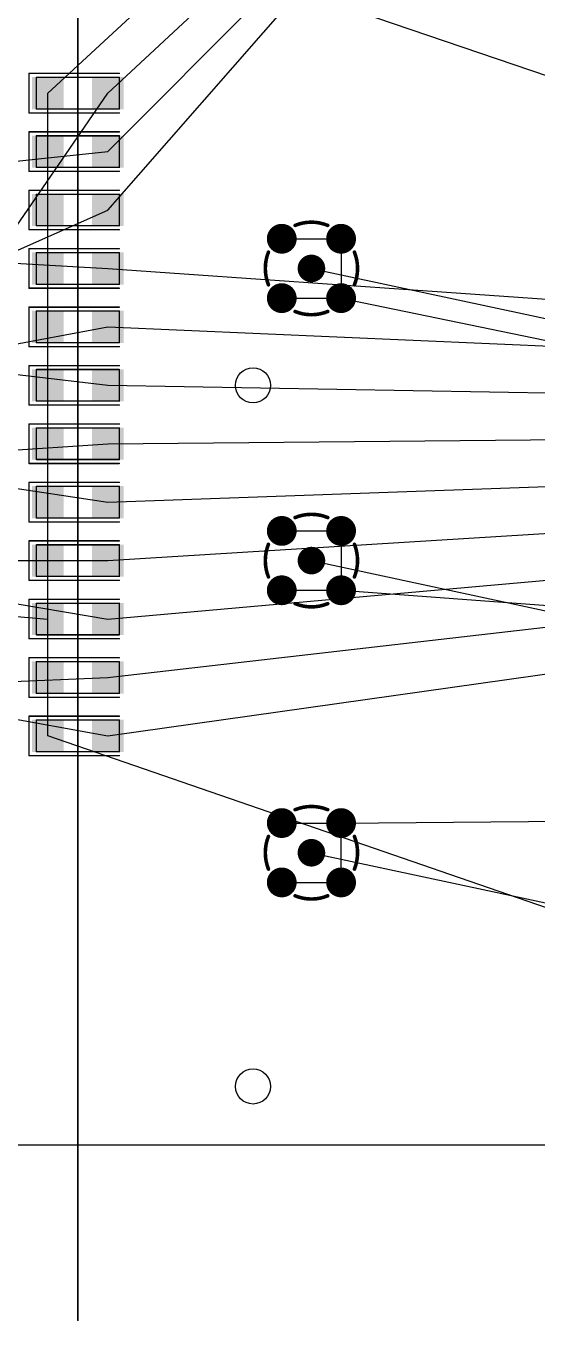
# Model space of a CAD drawing. Extents: x -180 to 275, y -75 to 92.
# Drawn here: x 90.5 to 134.3, y -75.1 to 35.8 of the extents above; entities that cross this region are included whole.
import ezdxf

# ---------------------------------------------------------------- set-up
doc = ezdxf.new("R2010")
doc.units = 0
for name, color, linetype in [('1', 12, 'CONTINUOUS'), ('17', 110, 'CONTINUOUS'), ('19', 53, 'CONTINUOUS'), ('20', 31, 'CONTINUOUS'), ('21', 253, 'CONTINUOUS'), ('23', 53, 'CONTINUOUS'), ('51', 253, 'CONTINUOUS')]:
    doc.layers.add(name, color=color, linetype=linetype)

# ---------------------------------------------------------------- blocks, each defined once
blk = doc.blocks.new('ROUNDP')
at = {"const_width": 0.5}
blk.add_lwpolyline([(0, -0.25, 1), (0, 0.25, 1), (0, -0.25)], format="xyb", dxfattribs=at)
blk = doc.blocks.new('RECT')
blk.add_solid([(-0.5, -0.5), (0.5, -0.5), (-0.5, 0.5), (0.5, 0.5)])

msp = doc.modelspace()

# ---------------------------------------------------------------- linework, layer by layer
at = {"layer": '19'}
for p, q in [((97.5701, 20), (133.73, 61.27)), ((97.5701, 30), (131.19, 61.27)), ((92.4299, 30), (123.57, 58.73)), ((97.5701, 25), (131.19, 58.73)), ((117.54, 37.46), (268.73, -13.73)), ((70, -10), (97.5701, 30)), ((92.4299, 25), (92.4299, 30)), ((50, 20), (97.5701, 25)), ((92.4299, 20), (92.4299, 25)), ((-150, 20), (97.5701, -25)), ((-110, 20), (97.5701, -15)), ((-70, 20), (97.5701, -5)), ((-30, 20), (97.5701, 5)), ((10, 20), (97.5701, 15)), ((30, -10), (97.5701, 20)), ((92.4299, 15), (92.4299, 20)), ((112.46, 17.54), (117.54, 17.54)), ((117.54, 17.54), (117.54, 12.46)), ((92.4299, 10), (92.4299, 15)), ((97.5701, 15), (262.8, 3.4125)), ((115, 15), (145.4, 8.5)), ((112.46, 12.46), (117.54, 12.46)), ((117.54, 12.46), (268.73, -18.73)), ((-10, -10), (97.5701, 10)), ((92.4299, 5), (92.4299, 10)), ((97.5701, 10), (262.8, 2.7775)), ((92.4299, 0), (92.4299, 5)), ((97.5701, 5), (262.8, 2.1425)), ((97.5701, 0), (262.8, 1.5075)), ((-50, -10), (97.5701, 0)), ((92.4299, -5), (92.4299, 0)), ((97.5701, -5), (262.8, 0.8725)), ((97.5701, -10), (262.8, 0.2375)), ((97.5701, -15), (262.8, -0.3975)), ((97.5701, -20), (262.8, -1.0325)), ((97.5701, -25), (262.8, -1.6675)), ((92.4299, -10), (92.4299, -5)), ((112.46, -7.46), (117.54, -7.46)), ((117.54, -7.46), (117.54, -12.54)), ((-90, -10), (97.5701, -10)), ((92.4299, -15), (92.4299, -10)), ((115, -10), (145.4, -16.5)), ((112.46, -12.54), (117.54, -12.54)), ((117.54, -12.54), (268.73, -23.73)), ((73.43, -13.43), (92.4299, -15)), ((92.4299, -20), (92.4299, -15)), ((-130, -30), (97.5701, -20)), ((92.4299, -25), (92.4299, -20)), ((165, -50), (92.4299, -25)), ((117.54, -32.46), (268.73, -31.27)), ((112.46, -32.46), (117.54, -32.46)), ((117.54, -37.54), (117.54, -32.46)), ((115, -35), (145.4, -41.5)), ((112.46, -37.54), (117.54, -37.54))]:
    msp.add_line(p, q, dxfattribs=at)
at = {"layer": '20'}
msp.add_line((-180, -60), (275, -60), dxfattribs=at)
for centre in [(110, 5), (110, -55)]:
    msp.add_circle(centre, 1.5, dxfattribs=at)
at = {"layer": '21'}
for points, const_width in [([(95, 90), (95, -75)], 0.1524), ([(98.55, 31.689), (90.821, 31.689)], 0.12), ([(90.821, 31.689), (90.821, 28.311)], 0.12), ([(90.821, 28.311), (98.55, 28.311)], 0.12), ([(98.55, 26.689), (90.821, 26.689)], 0.12), ([(90.821, 26.689), (90.821, 23.311)], 0.12), ([(90.821, 23.311), (98.55, 23.311)], 0.12), ([(98.55, 21.689), (90.821, 21.689)], 0.12), ([(90.821, 21.689), (90.821, 18.311)], 0.12), ([(90.821, 18.311), (98.55, 18.311)], 0.12), ([(98.55, 16.689), (90.821, 16.689)], 0.12), ([(90.821, 16.689), (90.821, 13.311)], 0.12), ([(90.821, 13.311), (98.55, 13.311)], 0.12), ([(98.55, 11.689), (90.821, 11.689)], 0.12), ([(90.821, 11.689), (90.821, 8.311)], 0.12), ([(90.821, 8.311), (98.55, 8.311)], 0.12), ([(98.55, 6.689), (90.821, 6.689)], 0.12), ([(90.821, 6.689), (90.821, 3.311)], 0.12), ([(90.821, 3.311), (98.55, 3.311)], 0.12), ([(98.55, 1.689), (90.821, 1.689)], 0.12), ([(90.821, 1.689), (90.821, -1.689)], 0.12), ([(90.821, -1.689), (98.55, -1.689)], 0.12), ([(98.55, -3.311), (90.821, -3.311)], 0.12), ([(90.821, -3.311), (90.821, -6.689)], 0.12), ([(90.821, -6.689), (98.55, -6.689)], 0.12), ([(98.55, -8.311), (90.821, -8.311)], 0.12), ([(90.821, -8.311), (90.821, -11.689)], 0.12), ([(90.821, -11.689), (98.55, -11.689)], 0.12), ([(98.55, -13.311), (90.821, -13.311)], 0.12), ([(90.821, -13.311), (90.821, -16.689)], 0.12), ([(90.821, -16.689), (98.55, -16.689)], 0.12), ([(98.55, -18.311), (90.821, -18.311)], 0.12), ([(90.821, -18.311), (90.821, -21.689)], 0.12), ([(90.821, -21.689), (98.55, -21.689)], 0.12), ([(98.55, -23.311), (90.821, -23.311)], 0.12), ([(90.821, -23.311), (90.821, -26.689)], 0.12), ([(90.821, -26.689), (98.55, -26.689)], 0.12)]:
    msp.add_lwpolyline(points, dxfattribs=dict(at, const_width=const_width))
for points, const_width in [([(90.821, 31.719, 1), (90.821, 31.659)], 0.06), ([(90.851, 31.689, 1), (90.791, 31.689)], 0.06), ([(98.55, 31.659, 1), (98.55, 31.719)], 0.06), ([(90.821, 28.341, 1), (90.821, 28.281)], 0.06), ([(90.791, 28.311, 1), (90.851, 28.311)], 0.06), ([(98.55, 28.281, 1), (98.55, 28.341)], 0.06), ([(90.821, 26.719, 1), (90.821, 26.659)], 0.06), ([(90.851, 26.689, 1), (90.791, 26.689)], 0.06), ([(98.55, 26.659, 1), (98.55, 26.719)], 0.06), ([(90.821, 23.341, 1), (90.821, 23.281)], 0.06), ([(90.791, 23.311, 1), (90.851, 23.311)], 0.06), ([(98.55, 23.281, 1), (98.55, 23.341)], 0.06), ([(90.821, 21.719, 1), (90.821, 21.659)], 0.06), ([(90.851, 21.689, 1), (90.791, 21.689)], 0.06), ([(98.55, 21.659, 1), (98.55, 21.719)], 0.06), ([(116.397, 18.683, 0.1987), (113.603, 18.683)], 0.3048), ([(90.821, 18.341, 1), (90.821, 18.281)], 0.06), ([(90.791, 18.311, 1), (90.851, 18.311)], 0.06), ([(98.55, 18.281, 1), (98.55, 18.341)], 0.06), ([(113.5739, 18.7534, 1), (113.6321, 18.6126)], 0.1524), ([(116.3679, 18.6126, 1), (116.4261, 18.7534)], 0.1524), ([(90.821, 16.719, 1), (90.821, 16.659)], 0.06), ([(90.851, 16.689, 1), (90.791, 16.689)], 0.06), ([(98.55, 16.659, 1), (98.55, 16.719)], 0.06), ([(111.317, 16.397, 0.191), (111.317, 13.603)], 0.3048), ([(111.3878, 16.3689, 1), (111.2462, 16.4251)], 0.1524), ([(118.683, 13.603, 0.191), (118.683, 16.397)], 0.3048), ([(118.7538, 16.4251, 1), (118.6122, 16.3689)], 0.1524), ([(90.821, 13.341, 1), (90.821, 13.281)], 0.06), ([(90.791, 13.311, 1), (90.851, 13.311)], 0.06), ([(98.55, 13.281, 1), (98.55, 13.341)], 0.06), ([(111.2462, 13.5749, 1), (111.3878, 13.6311)], 0.1524), ([(118.6122, 13.6311, 1), (118.7538, 13.5749)], 0.1524), ([(90.821, 11.719, 1), (90.821, 11.659)], 0.06), ([(90.851, 11.689, 1), (90.791, 11.689)], 0.06), ([(98.55, 11.659, 1), (98.55, 11.719)], 0.06), ([(113.603, 11.317, 0.1987), (116.397, 11.317)], 0.3048), ([(113.6321, 11.3874, 1), (113.5739, 11.2466)], 0.1524), ([(116.4261, 11.2466, 1), (116.3679, 11.3874)], 0.1524), ([(90.821, 8.341, 1), (90.821, 8.281)], 0.06), ([(90.791, 8.311, 1), (90.851, 8.311)], 0.06), ([(98.55, 8.281, 1), (98.55, 8.341)], 0.06), ([(90.821, 6.719, 1), (90.821, 6.659)], 0.06), ([(90.851, 6.689, 1), (90.791, 6.689)], 0.06), ([(98.55, 6.659, 1), (98.55, 6.719)], 0.06), ([(90.821, 3.341, 1), (90.821, 3.281)], 0.06), ([(90.791, 3.311, 1), (90.851, 3.311)], 0.06), ([(98.55, 3.281, 1), (98.55, 3.341)], 0.06), ([(90.821, 1.719, 1), (90.821, 1.659)], 0.06), ([(90.851, 1.689, 1), (90.791, 1.689)], 0.06), ([(98.55, 1.659, 1), (98.55, 1.719)], 0.06), ([(90.821, -1.659, 1), (90.821, -1.719)], 0.06), ([(90.791, -1.689, 1), (90.851, -1.689)], 0.06), ([(98.55, -1.719, 1), (98.55, -1.659)], 0.06), ([(90.821, -3.281, 1), (90.821, -3.341)], 0.06), ([(90.851, -3.311, 1), (90.791, -3.311)], 0.06), ([(98.55, -3.341, 1), (98.55, -3.281)], 0.06), ([(90.821, -6.659, 1), (90.821, -6.719)], 0.06), ([(98.55, -6.719, 1), (98.55, -6.659)], 0.06), ([(116.397, -6.317, 0.1987), (113.603, -6.317)], 0.3048), ([(113.5739, -6.2466, 1), (113.6321, -6.3874)], 0.1524), ([(116.3679, -6.3874, 1), (116.4261, -6.2466)], 0.1524), ([(90.791, -6.689, 1), (90.851, -6.689)], 0.06), ([(90.821, -8.281, 1), (90.821, -8.341)], 0.06), ([(90.851, -8.311, 1), (90.791, -8.311)], 0.06), ([(98.55, -8.341, 1), (98.55, -8.281)], 0.06), ([(111.317, -8.603, 0.191), (111.317, -11.397)], 0.3048), ([(111.3878, -8.6311, 1), (111.2462, -8.5749)], 0.1524), ([(118.683, -11.397, 0.191), (118.683, -8.603)], 0.3048), ([(118.7538, -8.5749, 1), (118.6122, -8.6311)], 0.1524), ([(90.821, -11.659, 1), (90.821, -11.719)], 0.06), ([(90.791, -11.689, 1), (90.851, -11.689)], 0.06), ([(98.55, -11.719, 1), (98.55, -11.659)], 0.06), ([(111.2462, -11.4251, 1), (111.3878, -11.3689)], 0.1524), ([(118.6122, -11.3689, 1), (118.7538, -11.4251)], 0.1524), ([(90.821, -13.281, 1), (90.821, -13.341)], 0.06), ([(90.851, -13.311, 1), (90.791, -13.311)], 0.06), ([(98.55, -13.341, 1), (98.55, -13.281)], 0.06), ([(113.603, -13.683, 0.1987), (116.397, -13.683)], 0.3048), ([(113.6321, -13.6126, 1), (113.5739, -13.7534)], 0.1524), ([(116.4261, -13.7534, 1), (116.3679, -13.6126)], 0.1524), ([(90.821, -16.659, 1), (90.821, -16.719)], 0.06), ([(90.791, -16.689, 1), (90.851, -16.689)], 0.06), ([(98.55, -16.719, 1), (98.55, -16.659)], 0.06), ([(90.821, -18.281, 1), (90.821, -18.341)], 0.06), ([(90.851, -18.311, 1), (90.791, -18.311)], 0.06), ([(98.55, -18.341, 1), (98.55, -18.281)], 0.06), ([(90.821, -21.659, 1), (90.821, -21.719)], 0.06), ([(90.791, -21.689, 1), (90.851, -21.689)], 0.06), ([(98.55, -21.719, 1), (98.55, -21.659)], 0.06), ([(90.821, -23.281, 1), (90.821, -23.341)], 0.06), ([(90.851, -23.311, 1), (90.791, -23.311)], 0.06), ([(98.55, -23.341, 1), (98.55, -23.281)], 0.06), ([(90.821, -26.659, 1), (90.821, -26.719)], 0.06), ([(90.791, -26.689, 1), (90.851, -26.689)], 0.06), ([(98.55, -26.719, 1), (98.55, -26.659)], 0.06), ([(116.397, -31.317, 0.1987), (113.603, -31.317)], 0.3048), ([(113.5739, -31.2466, 1), (113.6321, -31.3874)], 0.1524), ([(116.3679, -31.3874, 1), (116.4261, -31.2466)], 0.1524), ([(111.317, -33.603, 0.191), (111.317, -36.397)], 0.3048), ([(111.3878, -33.6311, 1), (111.2462, -33.5749)], 0.1524), ([(118.683, -36.397, 0.191), (118.683, -33.603)], 0.3048), ([(118.7538, -33.5749, 1), (118.6122, -33.6311)], 0.1524), ([(111.2462, -36.4251, 1), (111.3878, -36.3689)], 0.1524), ([(118.6122, -36.3689, 1), (118.7538, -36.4251)], 0.1524), ([(113.603, -38.683, 0.1987), (116.397, -38.683)], 0.3048), ([(113.6321, -38.6126, 1), (113.5739, -38.7534)], 0.1524), ([(116.4261, -38.7534, 1), (116.3679, -38.6126)], 0.1524), ([(94.9619, -75, 1), (95.0381, -75)], 0.0762)]:
    msp.add_lwpolyline(points, format="xyb", dxfattribs=dict(at, const_width=const_width))
at = {"layer": '23'}
for p in [(95, 30), (95, 25), (95, 20), (95, 15), (115, 15), (95, 10), (95, 5), (95, 0), (95, -5), (95, -10), (115, -10), (95, -15), (95, -20), (95, -25), (115, -35)]:
    msp.add_point(p, dxfattribs=at)
at = {"layer": '51', "const_width": 0.12}
for points in [[(91.45, 28.65), (91.45, 31.35)], [(91.45, 31.35), (98.55, 31.35)], [(98.55, 31.35), (98.55, 28.65)], [(98.55, 28.65), (91.45, 28.65)], [(91.45, 23.65), (91.45, 26.35)], [(91.45, 26.35), (98.55, 26.35)], [(98.55, 26.35), (98.55, 23.65)], [(98.55, 23.65), (91.45, 23.65)], [(91.45, 18.65), (91.45, 21.35)], [(91.45, 21.35), (98.55, 21.35)], [(98.55, 21.35), (98.55, 18.65)], [(98.55, 18.65), (91.45, 18.65)], [(91.45, 13.65), (91.45, 16.35)], [(91.45, 16.35), (98.55, 16.35)], [(98.55, 16.35), (98.55, 13.65)], [(98.55, 13.65), (91.45, 13.65)], [(91.45, 8.65), (91.45, 11.35)], [(91.45, 11.35), (98.55, 11.35)], [(98.55, 11.35), (98.55, 8.65)], [(98.55, 8.65), (91.45, 8.65)], [(91.45, 3.65), (91.45, 6.35)], [(91.45, 6.35), (98.55, 6.35)], [(98.55, 6.35), (98.55, 3.65)], [(98.55, 3.65), (91.45, 3.65)], [(91.45, -1.35), (91.45, 1.35)], [(91.45, 1.35), (98.55, 1.35)], [(98.55, 1.35), (98.55, -1.35)], [(98.55, -1.35), (91.45, -1.35)], [(91.45, -6.35), (91.45, -3.65)], [(91.45, -3.65), (98.55, -3.65)], [(98.55, -3.65), (98.55, -6.35)], [(98.55, -6.35), (91.45, -6.35)], [(91.45, -11.35), (91.45, -8.65)], [(91.45, -8.65), (98.55, -8.65)], [(98.55, -8.65), (98.55, -11.35)], [(98.55, -11.35), (91.45, -11.35)], [(91.45, -16.35), (91.45, -13.65)], [(91.45, -13.65), (98.55, -13.65)], [(98.55, -13.65), (98.55, -16.35)], [(98.55, -16.35), (91.45, -16.35)], [(91.45, -21.35), (91.45, -18.65)], [(91.45, -18.65), (98.55, -18.65)], [(98.55, -18.65), (98.55, -21.35)], [(98.55, -21.35), (91.45, -21.35)], [(91.45, -26.35), (91.45, -23.65)], [(91.45, -23.65), (98.55, -23.65)], [(98.55, -23.65), (98.55, -26.35)], [(98.55, -26.35), (91.45, -26.35)]]:
    msp.add_lwpolyline(points, dxfattribs=at)
at = {"layer": '51', "const_width": 0.06}
for points in [[(91.48, 31.35, 1), (91.42, 31.35)], [(91.45, 31.38, 1), (91.45, 31.32)], [(98.58, 31.35, 1), (98.52, 31.35)], [(98.55, 31.32, 1), (98.55, 31.38)], [(91.45, 28.68, 1), (91.45, 28.62)], [(91.42, 28.65, 1), (91.48, 28.65)], [(98.52, 28.65, 1), (98.58, 28.65)], [(98.55, 28.62, 1), (98.55, 28.68)], [(91.48, 26.35, 1), (91.42, 26.35)], [(91.45, 26.38, 1), (91.45, 26.32)], [(98.58, 26.35, 1), (98.52, 26.35)], [(98.55, 26.32, 1), (98.55, 26.38)], [(91.45, 23.68, 1), (91.45, 23.62)], [(91.42, 23.65, 1), (91.48, 23.65)], [(98.52, 23.65, 1), (98.58, 23.65)], [(98.55, 23.62, 1), (98.55, 23.68)], [(91.48, 21.35, 1), (91.42, 21.35)], [(91.45, 21.38, 1), (91.45, 21.32)], [(98.58, 21.35, 1), (98.52, 21.35)], [(98.55, 21.32, 1), (98.55, 21.38)], [(91.45, 18.68, 1), (91.45, 18.62)], [(91.42, 18.65, 1), (91.48, 18.65)], [(98.52, 18.65, 1), (98.58, 18.65)], [(98.55, 18.62, 1), (98.55, 18.68)], [(91.48, 16.35, 1), (91.42, 16.35)], [(91.45, 16.38, 1), (91.45, 16.32)], [(98.58, 16.35, 1), (98.52, 16.35)], [(98.55, 16.32, 1), (98.55, 16.38)], [(91.45, 13.68, 1), (91.45, 13.62)], [(91.42, 13.65, 1), (91.48, 13.65)], [(98.52, 13.65, 1), (98.58, 13.65)], [(98.55, 13.62, 1), (98.55, 13.68)], [(91.48, 11.35, 1), (91.42, 11.35)], [(91.45, 11.38, 1), (91.45, 11.32)], [(98.58, 11.35, 1), (98.52, 11.35)], [(98.55, 11.32, 1), (98.55, 11.38)], [(91.45, 8.68, 1), (91.45, 8.62)], [(91.42, 8.65, 1), (91.48, 8.65)], [(98.52, 8.65, 1), (98.58, 8.65)], [(98.55, 8.62, 1), (98.55, 8.68)], [(91.48, 6.35, 1), (91.42, 6.35)], [(91.45, 6.38, 1), (91.45, 6.32)], [(98.58, 6.35, 1), (98.52, 6.35)], [(98.55, 6.32, 1), (98.55, 6.38)], [(91.45, 3.68, 1), (91.45, 3.62)], [(91.42, 3.65, 1), (91.48, 3.65)], [(98.52, 3.65, 1), (98.58, 3.65)], [(98.55, 3.62, 1), (98.55, 3.68)], [(91.48, 1.35, 1), (91.42, 1.35)], [(91.45, 1.38, 1), (91.45, 1.32)], [(98.58, 1.35, 1), (98.52, 1.35)], [(98.55, 1.32, 1), (98.55, 1.38)], [(91.45, -1.32, 1), (91.45, -1.38)], [(91.42, -1.35, 1), (91.48, -1.35)], [(98.52, -1.35, 1), (98.58, -1.35)], [(98.55, -1.38, 1), (98.55, -1.32)], [(91.48, -3.65, 1), (91.42, -3.65)], [(91.45, -3.62, 1), (91.45, -3.68)], [(98.58, -3.65, 1), (98.52, -3.65)], [(98.55, -3.68, 1), (98.55, -3.62)], [(91.45, -6.32, 1), (91.45, -6.38)], [(91.42, -6.35, 1), (91.48, -6.35)], [(98.52, -6.35, 1), (98.58, -6.35)], [(98.55, -6.38, 1), (98.55, -6.32)], [(91.48, -8.65, 1), (91.42, -8.65)], [(91.45, -8.62, 1), (91.45, -8.68)], [(98.58, -8.65, 1), (98.52, -8.65)], [(98.55, -8.68, 1), (98.55, -8.62)], [(91.45, -11.32, 1), (91.45, -11.38)], [(91.42, -11.35, 1), (91.48, -11.35)], [(98.52, -11.35, 1), (98.58, -11.35)], [(98.55, -11.38, 1), (98.55, -11.32)], [(91.48, -13.65, 1), (91.42, -13.65)], [(91.45, -13.62, 1), (91.45, -13.68)], [(98.58, -13.65, 1), (98.52, -13.65)], [(98.55, -13.68, 1), (98.55, -13.62)], [(91.45, -16.32, 1), (91.45, -16.38)], [(91.42, -16.35, 1), (91.48, -16.35)], [(98.52, -16.35, 1), (98.58, -16.35)], [(98.55, -16.38, 1), (98.55, -16.32)], [(91.48, -18.65, 1), (91.42, -18.65)], [(91.45, -18.62, 1), (91.45, -18.68)], [(98.58, -18.65, 1), (98.52, -18.65)], [(98.55, -18.68, 1), (98.55, -18.62)], [(91.45, -21.32, 1), (91.45, -21.38)], [(91.42, -21.35, 1), (91.48, -21.35)], [(98.52, -21.35, 1), (98.58, -21.35)], [(98.55, -21.38, 1), (98.55, -21.32)], [(91.48, -23.65, 1), (91.42, -23.65)], [(91.45, -23.62, 1), (91.45, -23.68)], [(98.58, -23.65, 1), (98.52, -23.65)], [(98.55, -23.68, 1), (98.55, -23.62)], [(91.45, -26.32, 1), (91.45, -26.38)], [(91.42, -26.35, 1), (91.48, -26.35)], [(98.52, -26.35, 1), (98.58, -26.35)], [(98.55, -26.38, 1), (98.55, -26.32)]]:
    msp.add_lwpolyline(points, format="xyb", dxfattribs=at)

# ---------------------------------------------------------------- block references
at = {"layer": '1', "xscale": 2.7098, "yscale": 2.75}
for p in [(92.4299, 30), (97.5701, 30), (92.4299, 25), (97.5701, 25), (92.4299, 20), (97.5701, 20), (92.4299, 15), (97.5701, 15), (92.4299, 10), (97.5701, 10), (92.4299, 5), (97.5701, 5), (92.4299, 0), (97.5701, 0), (92.4299, -5), (97.5701, -5), (92.4299, -10), (97.5701, -10), (92.4299, -15), (97.5701, -15), (92.4299, -20), (97.5701, -20), (92.4299, -25), (97.5701, -25)]:
    msp.add_blockref('RECT', p, dxfattribs=at)
at = {"layer": '17'}
for p, xscale, yscale in [((112.46, 17.54), 2.5527, 2.5527), ((112.46, 17.54), 2.5527, 2.5527), ((117.54, 17.54), 2.5527, 2.5527), ((117.54, 17.54), 2.5527, 2.5527), ((115, 15), 2.3622, 2.3622), ((115, 15), 2.3622, 2.3622), ((112.46, 12.46), 2.5527, 2.5527), ((112.46, 12.46), 2.5527, 2.5527), ((117.54, 12.46), 2.5527, 2.5527), ((117.54, 12.46), 2.5527, 2.5527), ((112.46, -7.46), 2.5527, 2.5527), ((112.46, -7.46), 2.5527, 2.5527), ((117.54, -7.46), 2.5527, 2.5527), ((117.54, -7.46), 2.5527, 2.5527), ((115, -10), 2.3622, 2.3622), ((115, -10), 2.3622, 2.3622), ((112.46, -12.54), 2.5527, 2.5527), ((112.46, -12.54), 2.5527, 2.5527), ((117.54, -12.54), 2.5527, 2.5527), ((117.54, -12.54), 2.5527, 2.5527), ((112.46, -32.46), 2.5527, 2.5527), ((112.46, -32.46), 2.5527, 2.5527), ((117.54, -32.46), 2.5527, 2.5527), ((117.54, -32.46), 2.5527, 2.5527), ((115, -35), 2.3622, 2.3622), ((115, -35), 2.3622, 2.3622), ((112.46, -37.54), 2.5527, 2.5527), ((112.46, -37.54), 2.5527, 2.5527), ((117.54, -37.54), 2.5527, 2.5527), ((117.54, -37.54), 2.5527, 2.5527)]:
    msp.add_blockref('ROUNDP', p, dxfattribs=dict(at, xscale=xscale, yscale=yscale))

doc.saveas('drawing.dxf')
